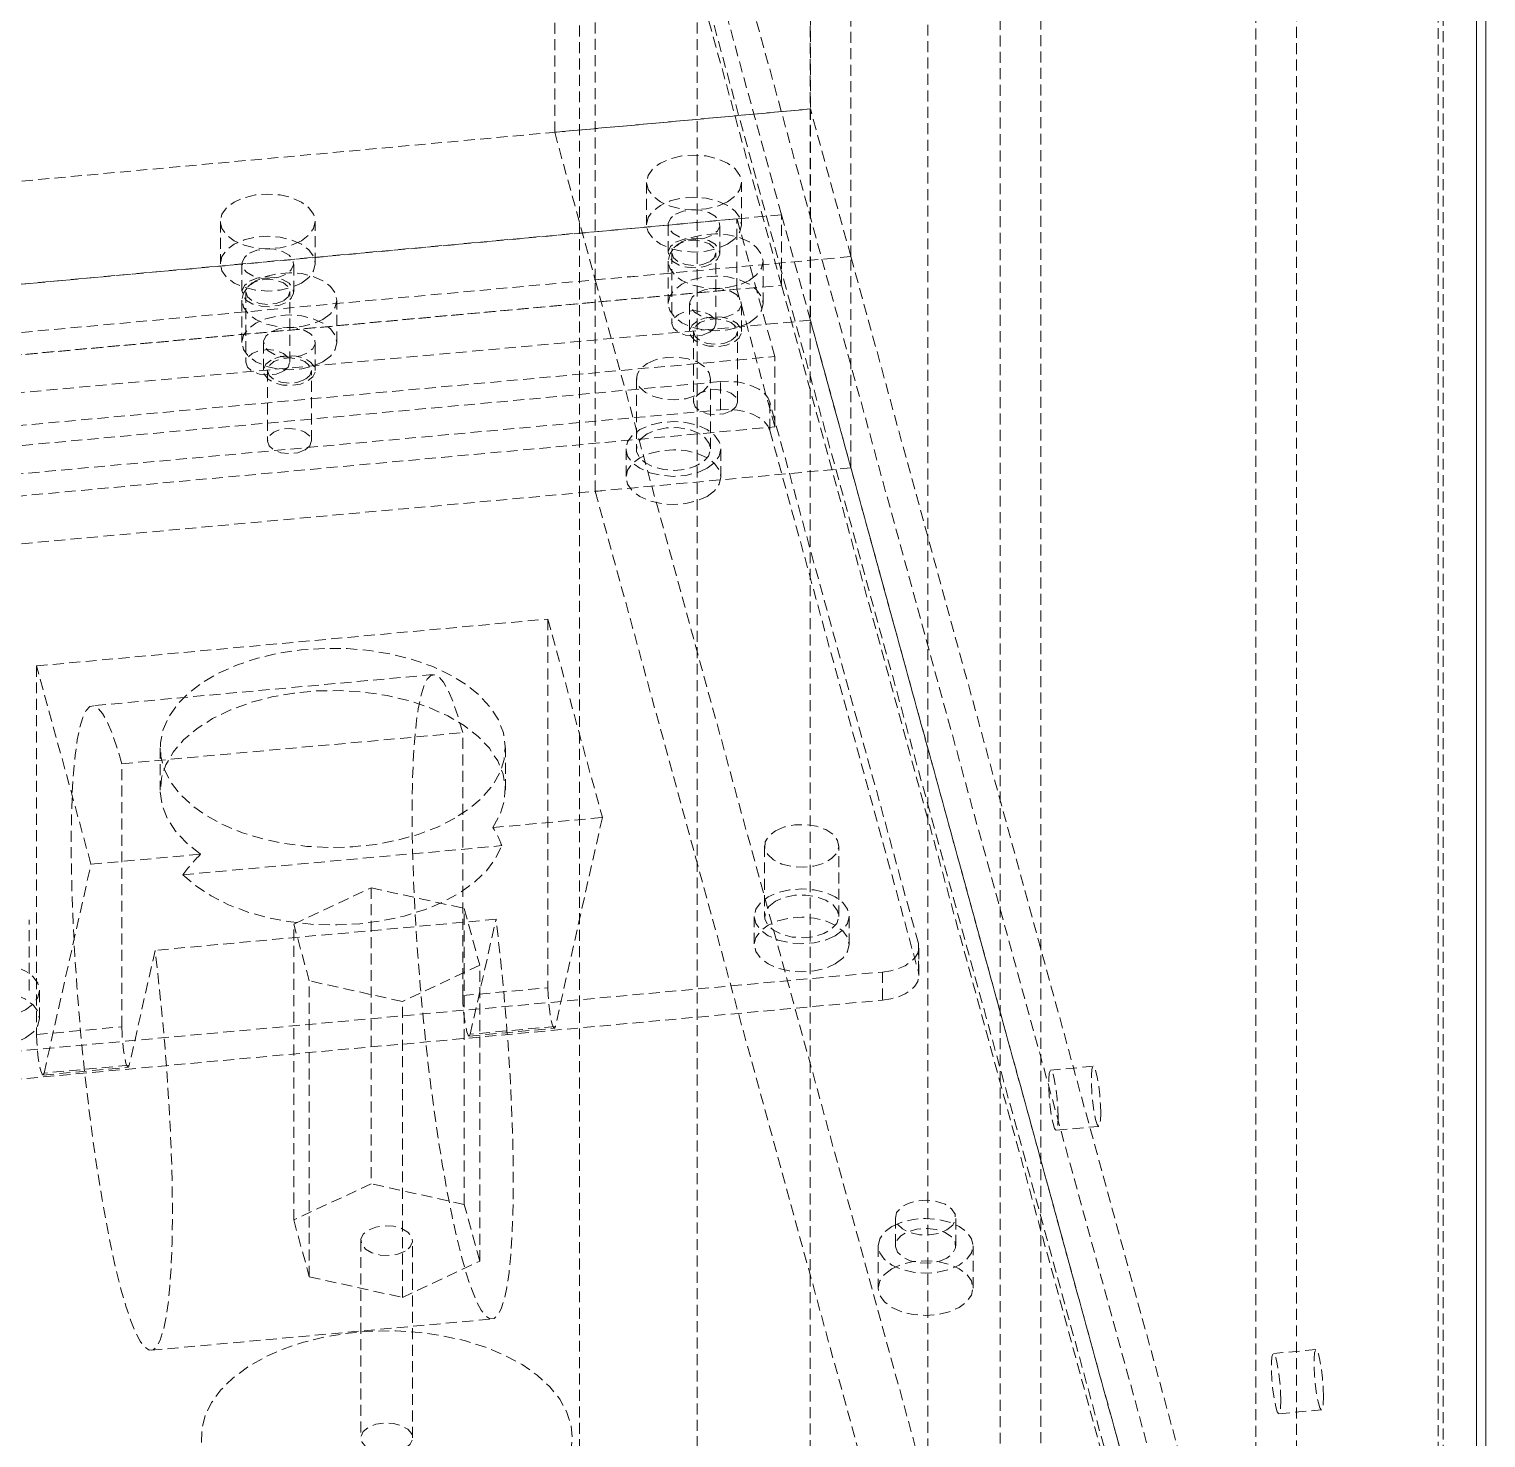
# Model space of a CAD drawing. Header units: millimetres. Extents: x 1529 to 6255, y 1713 to 5797.
# Drawn here: x 5878.8 to 6047.6, y 4221.7 to 4384.9 of the extents above; entities that cross this region are included whole.
import ezdxf

# ---------------------------------------------------------------- set-up
doc = ezdxf.new("R2010")
doc.units = ezdxf.units.MM
doc.linetypes.add('HIDDEN', pattern=[1.905, 1.27, -0.635])

msp = doc.modelspace()

# ---------------------------------------------------------------- linework, layer by layer
at = {"color": 7, "linetype": 'HIDDEN', "lineweight": 0}
for p, q in [((5969.305, 4881.946), (5969.305, 4375.691)), ((5939.674, 4372.982), (5939.674, 4879.237)), ((5973.998, 4358.586), (5973.998, 4864.841)), ((5944.367, 4355.877), (5944.367, 4862.132)), ((6020.928, 4187.532), (6020.928, 4693.787)), ((5991.297, 4184.822), (5991.297, 4691.078)), ((6025.621, 4676.682), (6025.621, 4170.426)), ((5995.99, 4167.717), (5995.99, 4673.972)), ((6042.642, 4645.673), (6042.642, 4077.36)), ((6042.047, 4075.191), (6042.047, 4643.504)), ((5956.183, 4553.34), (5956.183, 4047.084)), ((5982.913, 4545.477), (5982.913, 4039.222)), ((5942.563, 4031.653), (5942.563, 4537.909)), ((5969.293, 4530.046), (5969.293, 4023.791)), ((5965.949, 4363.425), (5951.971, 4414.373)), ((5965.949, 4355.26), (5951.971, 4406.207)), ((6042.642, 4077.36), (5952.284, 4406.7)), ((6047.58, 4077.812), (5957.223, 4407.152)), ((5697.69, 4350.857), (5969.305, 4375.691)), ((5969.305, 4375.691), (5939.674, 4372.982)), ((5973.998, 4358.586), (5969.305, 4375.691)), ((5969.305, 4375.691), (5969.305, 4351.195)), ((5939.674, 4372.982), (5944.367, 4355.877)), ((5950.308, 4367.174), (5950.308, 4362.275)), ((5961.308, 4362.275), (5961.308, 4367.174)), ((5965.949, 4363.425), (5694.335, 4338.591)), ((5960.796, 4362.972), (5751.406, 4343.826)), ((5900.924, 4362.659), (5900.924, 4357.759)), ((5911.924, 4357.759), (5911.924, 4362.659)), ((5952.808, 4362.275), (5952.808, 4359.009)), ((5958.808, 4359.009), (5958.808, 4362.275)), ((5965.176, 4347.007), (5960.796, 4362.972)), ((5960.796, 4354.806), (5960.796, 4362.972)), ((5965.949, 4355.26), (5965.949, 4363.425)), ((5965.949, 4363.425), (6028.977, 4133.7)), ((5953.258, 4359.009), (5953.258, 4350.843)), ((5958.358, 4350.843), (5958.358, 4359.009)), ((5973.998, 4358.586), (5702.383, 4333.751)), ((5903.424, 4357.759), (5903.424, 4354.493)), ((5909.424, 4354.493), (5909.424, 4357.759)), ((5973.998, 4358.586), (5944.367, 4355.877)), ((5952.811, 4358.051), (5952.811, 4353.152)), ((5963.811, 4353.152), (5963.811, 4358.051)), ((5973.998, 4358.586), (6020.928, 4187.532)), ((5973.998, 4334.09), (5973.998, 4358.586)), ((5944.367, 4355.877), (5991.297, 4184.822)), ((5944.367, 4331.38), (5944.367, 4355.877)), ((5694.335, 4330.425), (5965.949, 4355.26)), ((5751.406, 4335.661), (5960.796, 4354.806)), ((5903.874, 4354.493), (5903.874, 4346.328)), ((5908.974, 4346.328), (5908.974, 4354.493)), ((5960.796, 4354.806), (5965.176, 4338.841)), ((5965.949, 4355.26), (6028.977, 4125.534)), ((5903.427, 4353.536), (5903.427, 4348.637)), ((5914.427, 4348.637), (5914.427, 4353.536)), ((5955.311, 4353.152), (5955.311, 4349.886)), ((5961.311, 4349.886), (5961.311, 4353.152)), ((5969.305, 4351.195), (5697.69, 4326.36)), ((5969.305, 4351.195), (5973.998, 4334.09)), ((5955.761, 4349.886), (5955.761, 4341.72)), ((5960.861, 4341.72), (5960.861, 4349.886)), ((5755.786, 4327.861), (5965.176, 4347.007)), ((5905.927, 4348.637), (5905.927, 4345.37)), ((5911.927, 4345.37), (5911.927, 4348.637)), ((5965.176, 4338.841), (5965.176, 4347.007)), ((5906.377, 4345.37), (5906.377, 4337.205)), ((5911.477, 4337.205), (5911.477, 4345.37)), ((5958.888, 4344.094), (5850.242, 4334.16)), ((5949.136, 4344.455), (5949.136, 4336.289)), ((5957.736, 4336.289), (5957.736, 4344.455)), ((5958.888, 4340.828), (5958.888, 4344.094)), ((5850.242, 4330.894), (5958.888, 4340.828)), ((5981.816, 4278.974), (5964.609, 4341.694)), ((5964.609, 4341.694), (5964.609, 4338.428)), ((5755.786, 4319.696), (5965.176, 4338.841)), ((5964.609, 4338.428), (5981.816, 4275.708)), ((5947.936, 4336.289), (5947.936, 4333.023)), ((5958.936, 4333.023), (5958.936, 4336.289)), ((5973.998, 4334.09), (5702.383, 4309.255)), ((5973.998, 4334.09), (5944.367, 4331.38)), ((6020.928, 4163.035), (5973.998, 4334.09)), ((5944.367, 4331.38), (5991.297, 4160.326)), ((5879.628, 4311.147), (5938.889, 4316.565)), ((5938.889, 4316.565), (5945.195, 4293.581)), ((5938.889, 4316.565), (5938.889, 4273.849)), ((5885.934, 4288.162), (5879.628, 4311.147)), ((5879.628, 4311.147), (5879.628, 4268.43)), ((5925.598, 4310.138), (5886.09, 4306.526)), ((5889.504, 4299.802), (5929.012, 4303.414)), ((5929.012, 4272.946), (5929.012, 4303.414)), ((5893.951, 4301.65), (5893.951, 4296.751)), ((5933.951, 4296.751), (5933.951, 4301.65)), ((5889.504, 4269.333), (5889.504, 4299.802)), ((5932.491, 4292.419), (5945.195, 4293.581)), ((5945.195, 4293.581), (5939.753, 4269.373)), ((5896.587, 4286.939), (5933.532, 4290.317)), ((5963.997, 4290.287), (5963.997, 4282.122)), ((5972.597, 4282.122), (5972.597, 4290.287)), ((5880.491, 4263.955), (5885.934, 4288.162)), ((5885.934, 4288.162), (5898.638, 4289.324)), ((5909.429, 4281.231), (5918.402, 4285.426)), ((5918.402, 4285.426), (5918.402, 4251.132)), ((5918.402, 4285.426), (5929.182, 4283.038)), ((5929.182, 4283.038), (5930.989, 4276.454)), ((5929.182, 4248.743), (5929.182, 4283.038)), ((5878.767, 4273.543), (5878.767, 4281.708)), ((5932.871, 4281.792), (5893.363, 4278.18)), ((5909.429, 4246.937), (5909.429, 4281.231)), ((5911.235, 4274.648), (5909.429, 4281.231)), ((5929.876, 4268.47), (5932.871, 4281.792)), ((5962.797, 4282.122), (5962.797, 4278.856)), ((5973.797, 4278.856), (5973.797, 4282.122)), ((5893.363, 4278.18), (5890.368, 4264.858)), ((5981.816, 4275.708), (5981.816, 4278.974)), ((5981.878, 4275.257), (5981.878, 4278.523)), ((5930.989, 4276.454), (5922.015, 4272.259)), ((5930.989, 4242.159), (5930.989, 4276.454)), ((5869.014, 4265.738), (5977.66, 4275.672)), ((5911.235, 4240.353), (5911.235, 4274.648)), ((5922.015, 4272.259), (5911.235, 4274.648)), ((5977.66, 4275.672), (5977.66, 4272.406)), ((5879.967, 4270.277), (5879.967, 4273.543)), ((5929.012, 4272.946), (5938.889, 4273.849)), ((5869.014, 4262.472), (5977.66, 4272.406)), ((5922.015, 4237.964), (5922.015, 4272.259)), ((5879.628, 4268.43), (5889.504, 4269.333)), ((5939.753, 4269.373), (5929.876, 4268.47)), ((5929.754, 4268.248), (5939.631, 4269.151)), ((5880.37, 4263.732), (5890.247, 4264.635)), ((5890.368, 4264.858), (5880.491, 4263.955)), ((6002.083, 4264.748), (5997.144, 4264.296)), ((5997.782, 4257.325), (6002.72, 4257.777)), ((5918.402, 4251.132), (5909.429, 4246.937)), ((5929.182, 4248.743), (5918.402, 4251.132)), ((5930.989, 4242.159), (5929.182, 4248.743)), ((5909.429, 4246.937), (5911.235, 4240.353)), ((5979.148, 4247.208), (5979.148, 4243.942)), ((5986.148, 4243.942), (5986.148, 4247.208)), ((5917.209, 4244.548), (5917.209, 4221.685)), ((5923.209, 4221.685), (5923.209, 4244.548)), ((5977.148, 4243.942), (5977.148, 4239.042)), ((5988.148, 4239.042), (5988.148, 4243.942)), ((5922.015, 4237.964), (5930.989, 4242.159)), ((5911.235, 4240.353), (5922.015, 4237.964)), ((5892.919, 4231.837), (5932.426, 4235.449)), ((6027.894, 4231.908), (6022.956, 4231.457)), ((6023.593, 4224.486), (6028.532, 4224.937))]:
    msp.add_line(p, q, dxfattribs=at)
at = {"color": 7, "linetype": 'Continuous', "lineweight": 15}
for p, q in [((6047.58, 4646.124), (6047.58, 4077.812)), ((6046.502, 4642.193), (6046.502, 4073.881))]:
    msp.add_line(p, q, dxfattribs=at)
at = {"color": 7, "linetype": 'HIDDEN', "lineweight": 0, "flags": 128}
for points in [[(5959.698, 4364.929), (5958.558, 4364.424), (5957.232, 4364.107), (5955.808, 4363.999), (5954.385, 4364.107), (5953.058, 4364.424), (5951.919, 4364.929), (5951.045, 4365.587), (5950.496, 4366.352), (5950.308, 4367.174), (5950.496, 4367.996), (5951.045, 4368.762), (5951.919, 4369.419), (5953.058, 4369.924), (5954.385, 4370.241), (5955.808, 4370.349), (5957.232, 4370.241), (5958.558, 4369.924), (5959.698, 4369.419), (5960.572, 4368.762), (5961.121, 4367.996), (5961.308, 4367.174), (5961.121, 4366.352), (5960.572, 4365.587), (5959.698, 4364.929)], [(5910.313, 4360.414), (5909.174, 4359.909), (5907.848, 4359.592), (5906.424, 4359.484), (5905.001, 4359.592), (5903.674, 4359.909), (5902.535, 4360.414), (5901.661, 4361.071), (5901.111, 4361.837), (5900.924, 4362.659), (5901.111, 4363.48), (5901.661, 4364.246), (5902.535, 4364.904), (5903.674, 4365.408), (5905.001, 4365.726), (5906.424, 4365.834), (5907.848, 4365.726), (5909.174, 4365.408), (5910.313, 4364.904), (5911.187, 4364.246), (5911.737, 4363.48), (5911.924, 4362.659), (5911.737, 4361.837), (5911.187, 4361.071), (5910.313, 4360.414)], [(5959.698, 4360.03), (5960.572, 4360.687), (5961.121, 4361.453), (5961.308, 4362.275), (5961.121, 4363.097), (5960.572, 4363.862), (5959.698, 4364.52), (5958.558, 4365.025), (5957.232, 4365.342), (5955.808, 4365.45), (5954.385, 4365.342), (5953.058, 4365.025), (5951.919, 4364.52), (5951.045, 4363.862), (5950.496, 4363.097), (5950.308, 4362.275), (5950.496, 4361.453), (5951.045, 4360.687), (5951.919, 4360.03), (5953.058, 4359.525), (5954.385, 4359.208), (5955.808, 4359.1), (5957.232, 4359.208), (5958.558, 4359.525), (5959.698, 4360.03)], [(5953.687, 4363.499), (5954.541, 4363.844), (5955.547, 4364), (5956.585, 4363.948), (5957.529, 4363.694), (5958.266, 4363.268), (5958.706, 4362.723), (5958.797, 4362.124), (5958.527, 4361.543), (5957.93, 4361.05), (5957.076, 4360.705), (5956.07, 4360.55), (5955.032, 4360.602), (5954.088, 4360.856), (5953.351, 4361.282), (5952.911, 4361.827), (5952.82, 4362.426), (5953.09, 4363.007), (5953.687, 4363.499)], [(5910.313, 4355.514), (5911.187, 4356.172), (5911.737, 4356.938), (5911.924, 4357.759), (5911.737, 4358.581), (5911.187, 4359.347), (5910.313, 4360.005), (5909.174, 4360.509), (5907.848, 4360.826), (5906.424, 4360.935), (5905.001, 4360.826), (5903.674, 4360.509), (5902.535, 4360.005), (5901.661, 4359.347), (5901.111, 4358.581), (5900.924, 4357.759), (5901.111, 4356.938), (5901.661, 4356.172), (5902.535, 4355.514), (5903.674, 4355.01), (5905.001, 4354.693), (5906.424, 4354.584), (5907.848, 4354.693), (5909.174, 4355.01), (5910.313, 4355.514)], [(5962.2, 4355.806), (5963.075, 4356.464), (5963.624, 4357.229), (5963.811, 4358.051), (5963.624, 4358.873), (5963.075, 4359.639), (5962.2, 4360.296), (5961.061, 4360.801), (5959.735, 4361.118), (5958.311, 4361.226), (5956.888, 4361.118), (5955.561, 4360.801), (5954.422, 4360.296), (5953.548, 4359.639), (5952.999, 4358.873), (5952.811, 4358.051), (5952.999, 4357.229), (5953.548, 4356.464), (5954.422, 4355.806), (5955.561, 4355.302), (5956.888, 4354.984), (5958.311, 4354.876), (5959.735, 4354.984), (5961.061, 4355.302), (5962.2, 4355.806)], [(5953.687, 4360.233), (5954.541, 4360.578), (5955.547, 4360.734), (5956.585, 4360.682), (5957.529, 4360.427), (5958.266, 4360.002), (5958.706, 4359.457), (5958.797, 4358.858), (5958.527, 4358.277), (5957.93, 4357.784), (5957.076, 4357.439), (5956.07, 4357.283), (5955.032, 4357.336), (5954.088, 4357.59), (5953.351, 4358.015), (5952.911, 4358.56), (5952.82, 4359.16), (5953.09, 4359.741), (5953.687, 4360.233)], [(5904.303, 4358.984), (5905.156, 4359.329), (5906.163, 4359.485), (5907.2, 4359.432), (5908.145, 4359.178), (5908.881, 4358.753), (5909.322, 4358.208), (5909.413, 4357.609), (5909.143, 4357.028), (5908.545, 4356.535), (5907.692, 4356.19), (5906.686, 4356.034), (5905.648, 4356.087), (5904.703, 4356.341), (5903.967, 4356.766), (5903.526, 4357.311), (5903.435, 4357.91), (5903.705, 4358.491), (5904.303, 4358.984)], [(5957.612, 4357.968), (5956.784, 4357.649), (5955.808, 4357.537), (5954.833, 4357.649), (5954.005, 4357.968), (5953.453, 4358.445), (5953.258, 4359.009), (5953.453, 4359.572), (5954.005, 4360.05), (5954.833, 4360.369), (5955.808, 4360.481), (5956.784, 4360.369), (5957.612, 4360.05), (5958.164, 4359.572), (5958.358, 4359.009), (5958.164, 4358.445), (5957.612, 4357.968)], [(5912.816, 4351.291), (5913.69, 4351.948), (5914.24, 4352.714), (5914.427, 4353.536), (5914.24, 4354.358), (5913.69, 4355.123), (5912.816, 4355.781), (5911.677, 4356.286), (5910.35, 4356.603), (5908.927, 4356.711), (5907.503, 4356.603), (5906.177, 4356.286), (5905.038, 4355.781), (5904.164, 4355.123), (5903.614, 4354.358), (5903.427, 4353.536), (5903.614, 4352.714), (5904.164, 4351.948), (5905.038, 4351.291), (5906.177, 4350.786), (5907.503, 4350.469), (5908.927, 4350.361), (5910.35, 4350.469), (5911.677, 4350.786), (5912.816, 4351.291)], [(5904.303, 4355.718), (5905.156, 4356.063), (5906.163, 4356.219), (5907.2, 4356.166), (5908.145, 4355.912), (5908.881, 4355.487), (5909.322, 4354.942), (5909.413, 4354.342), (5909.143, 4353.761), (5908.545, 4353.269), (5907.692, 4352.924), (5906.686, 4352.768), (5905.648, 4352.82), (5904.703, 4353.075), (5903.967, 4353.5), (5903.526, 4354.045), (5903.435, 4354.644), (5903.705, 4355.225), (5904.303, 4355.718)], [(5908.227, 4353.452), (5907.4, 4353.133), (5906.424, 4353.021), (5905.448, 4353.133), (5904.621, 4353.452), (5904.068, 4353.93), (5903.874, 4354.493), (5904.068, 4355.057), (5904.621, 4355.534), (5905.448, 4355.853), (5906.424, 4355.965), (5907.4, 4355.853), (5908.227, 4355.534), (5908.78, 4355.057), (5908.974, 4354.493), (5908.78, 4353.93), (5908.227, 4353.452)], [(5962.2, 4350.907), (5963.075, 4351.564), (5963.624, 4352.33), (5963.811, 4353.152), (5963.624, 4353.974), (5963.075, 4354.74), (5962.2, 4355.397), (5961.061, 4355.902), (5959.735, 4356.219), (5958.311, 4356.327), (5956.888, 4356.219), (5955.561, 4355.902), (5954.422, 4355.397), (5953.548, 4354.74), (5952.999, 4353.974), (5952.811, 4353.152), (5952.999, 4352.33), (5953.548, 4351.564), (5954.422, 4350.907), (5955.561, 4350.402), (5956.888, 4350.085), (5958.311, 4349.977), (5959.735, 4350.085), (5961.061, 4350.402), (5962.2, 4350.907)], [(5956.19, 4354.377), (5957.044, 4354.722), (5958.05, 4354.877), (5959.088, 4354.825), (5960.032, 4354.571), (5960.769, 4354.145), (5961.209, 4353.6), (5961.3, 4353.001), (5961.03, 4352.42), (5960.433, 4351.927), (5959.579, 4351.582), (5958.573, 4351.427), (5957.535, 4351.479), (5956.591, 4351.733), (5955.854, 4352.159), (5955.414, 4352.704), (5955.323, 4353.303), (5955.592, 4353.884), (5956.19, 4354.377)], [(5957.612, 4349.802), (5958.164, 4350.28), (5958.358, 4350.843), (5958.164, 4351.407), (5957.612, 4351.884), (5956.784, 4352.203), (5955.808, 4352.315), (5954.833, 4352.203), (5954.005, 4351.884), (5953.453, 4351.407), (5953.258, 4350.843), (5953.453, 4350.28), (5954.005, 4349.802), (5954.833, 4349.483), (5955.808, 4349.371), (5956.784, 4349.483), (5957.612, 4349.802)], [(5912.816, 4346.391), (5913.69, 4347.049), (5914.24, 4347.815), (5914.427, 4348.637), (5914.24, 4349.458), (5913.69, 4350.224), (5912.816, 4350.882), (5911.677, 4351.386), (5910.35, 4351.703), (5908.927, 4351.812), (5907.503, 4351.703), (5906.177, 4351.386), (5905.038, 4350.882), (5904.164, 4350.224), (5903.614, 4349.458), (5903.427, 4348.637), (5903.614, 4347.815), (5904.164, 4347.049), (5905.038, 4346.391), (5906.177, 4345.887), (5907.503, 4345.57), (5908.927, 4345.462), (5910.35, 4345.57), (5911.677, 4345.887), (5912.816, 4346.391)], [(5906.806, 4349.861), (5907.659, 4350.206), (5908.666, 4350.362), (5909.703, 4350.309), (5910.648, 4350.055), (5911.384, 4349.63), (5911.825, 4349.085), (5911.916, 4348.486), (5911.646, 4347.905), (5911.048, 4347.412), (5910.195, 4347.067), (5909.188, 4346.911), (5908.151, 4346.964), (5907.206, 4347.218), (5906.47, 4347.643), (5906.029, 4348.188), (5905.938, 4348.788), (5906.208, 4349.369), (5906.806, 4349.861)], [(5956.19, 4351.11), (5955.592, 4350.618), (5955.323, 4350.037), (5955.414, 4349.438), (5955.854, 4348.892), (5956.591, 4348.467), (5957.535, 4348.213), (5958.573, 4348.161), (5959.579, 4348.316), (5960.433, 4348.661), (5961.03, 4349.154), (5961.3, 4349.735), (5961.209, 4350.334), (5960.769, 4350.879), (5960.032, 4351.304), (5959.088, 4351.559), (5958.05, 4351.611), (5957.044, 4351.455), (5956.19, 4351.11)], [(5960.115, 4348.845), (5959.287, 4348.526), (5958.311, 4348.414), (5957.336, 4348.526), (5956.508, 4348.845), (5955.955, 4349.322), (5955.761, 4349.886), (5955.956, 4350.449), (5956.508, 4350.927), (5957.336, 4351.246), (5958.311, 4351.358), (5959.287, 4351.246), (5960.115, 4350.927), (5960.667, 4350.449), (5960.861, 4349.886), (5960.667, 4349.322), (5960.115, 4348.845)], [(5908.227, 4345.287), (5908.78, 4345.765), (5908.974, 4346.328), (5908.78, 4346.891), (5908.227, 4347.369), (5907.4, 4347.688), (5906.424, 4347.8), (5905.448, 4347.688), (5904.621, 4347.369), (5904.068, 4346.891), (5903.874, 4346.328), (5904.068, 4345.765), (5904.621, 4345.287), (5905.448, 4344.968), (5906.424, 4344.856), (5907.4, 4344.968), (5908.227, 4345.287)], [(5906.806, 4346.595), (5906.208, 4346.102), (5905.938, 4345.521), (5906.029, 4344.922), (5906.47, 4344.377), (5907.206, 4343.952), (5908.151, 4343.698), (5909.188, 4343.645), (5910.195, 4343.801), (5911.048, 4344.146), (5911.646, 4344.638), (5911.916, 4345.219), (5911.825, 4345.819), (5911.384, 4346.364), (5910.648, 4346.789), (5909.703, 4347.043), (5908.666, 4347.096), (5907.659, 4346.94), (5906.806, 4346.595)], [(5910.73, 4344.329), (5909.903, 4344.01), (5908.927, 4343.898), (5907.951, 4344.01), (5907.124, 4344.329), (5906.571, 4344.807), (5906.377, 4345.37), (5906.571, 4345.934), (5907.124, 4346.411), (5907.951, 4346.73), (5908.927, 4346.842), (5909.903, 4346.73), (5910.73, 4346.411), (5911.283, 4345.934), (5911.477, 4345.37), (5911.283, 4344.807), (5910.73, 4344.329)], [(5950.395, 4346.21), (5951.427, 4346.649), (5952.636, 4346.894), (5953.917, 4346.921), (5955.155, 4346.73), (5956.241, 4346.336), (5957.077, 4345.775), (5957.589, 4345.097), (5957.733, 4344.362), (5957.495, 4343.635), (5956.896, 4342.98), (5955.989, 4342.457), (5954.856, 4342.112), (5953.597, 4341.974), (5952.323, 4342.057), (5951.148, 4342.353), (5950.177, 4342.835), (5949.495, 4343.462), (5949.163, 4344.177), (5949.211, 4344.916), (5949.634, 4345.614), (5950.395, 4346.21)], [(5964.609, 4341.694), (5964.361, 4342.242), (5963.933, 4342.751), (5963.342, 4343.202), (5962.609, 4343.578), (5961.764, 4343.864), (5960.837, 4344.049), (5959.867, 4344.127), (5958.888, 4344.094)], [(5960.115, 4340.679), (5960.667, 4341.157), (5960.861, 4341.72), (5960.667, 4342.284), (5960.115, 4342.761), (5959.287, 4343.08), (5958.311, 4343.192), (5957.336, 4343.08), (5956.508, 4342.761), (5955.956, 4342.284), (5955.761, 4341.72), (5955.955, 4341.157), (5956.508, 4340.679), (5957.336, 4340.36), (5958.311, 4340.248), (5959.287, 4340.36), (5960.115, 4340.679)], [(5964.609, 4338.428), (5964.361, 4338.976), (5963.933, 4339.485), (5963.342, 4339.936), (5962.609, 4340.312), (5961.764, 4340.598), (5960.837, 4340.783), (5959.867, 4340.861), (5958.888, 4340.828)], [(5910.73, 4336.164), (5911.283, 4336.642), (5911.477, 4337.205), (5911.283, 4337.768), (5910.73, 4338.246), (5909.903, 4338.565), (5908.927, 4338.677), (5907.951, 4338.565), (5907.124, 4338.246), (5906.571, 4337.768), (5906.377, 4337.205), (5906.571, 4336.642), (5907.124, 4336.164), (5907.951, 4335.845), (5908.927, 4335.733), (5909.903, 4335.845), (5910.73, 4336.164)], [(5957.325, 4334.044), (5956.186, 4333.539), (5954.859, 4333.222), (5953.436, 4333.114), (5952.012, 4333.222), (5950.686, 4333.539), (5949.547, 4334.044), (5948.673, 4334.702), (5948.123, 4335.467), (5947.936, 4336.289), (5948.123, 4337.111), (5948.673, 4337.877), (5949.547, 4338.534), (5950.686, 4339.039), (5952.012, 4339.356), (5953.436, 4339.464), (5954.859, 4339.356), (5956.186, 4339.039), (5957.325, 4338.534), (5958.199, 4337.877), (5958.748, 4337.111), (5958.936, 4336.289), (5958.748, 4335.467), (5958.199, 4334.702), (5957.325, 4334.044)], [(5950.395, 4338.044), (5949.634, 4337.449), (5949.211, 4336.751), (5949.163, 4336.011), (5949.495, 4335.296), (5950.177, 4334.67), (5951.148, 4334.187), (5952.323, 4333.891), (5953.597, 4333.809), (5954.856, 4333.946), (5955.989, 4334.292), (5956.896, 4334.815), (5957.495, 4335.469), (5957.733, 4336.196), (5957.589, 4336.932), (5957.077, 4337.61), (5956.241, 4338.171), (5955.155, 4338.564), (5953.917, 4338.756), (5952.636, 4338.728), (5951.427, 4338.484), (5950.395, 4338.044)], [(5957.325, 4330.778), (5958.199, 4331.435), (5958.748, 4332.201), (5958.936, 4333.023), (5958.748, 4333.845), (5958.199, 4334.611), (5957.325, 4335.268), (5956.186, 4335.773), (5954.859, 4336.09), (5953.436, 4336.198), (5952.012, 4336.09), (5950.686, 4335.773), (5949.547, 4335.268), (5948.673, 4334.611), (5948.123, 4333.845), (5947.936, 4333.023), (5948.123, 4332.201), (5948.673, 4331.435), (5949.547, 4330.778), (5950.686, 4330.273), (5952.012, 4329.956), (5953.436, 4329.848), (5954.859, 4329.956), (5956.186, 4330.273), (5957.325, 4330.778)], [(5928.093, 4293.486), (5926.082, 4292.47), (5923.855, 4291.619), (5921.45, 4290.946), (5918.912, 4290.465), (5916.285, 4290.183), (5913.617, 4290.106), (5910.955, 4290.234), (5908.346, 4290.567), (5905.837, 4291.097), (5903.473, 4291.816), (5901.296, 4292.71), (5899.344, 4293.763), (5897.654, 4294.957), (5896.254, 4296.271), (5895.17, 4297.681), (5894.421, 4299.161), (5894.021, 4300.686), (5893.976, 4302.228), (5894.288, 4303.76), (5894.951, 4305.254), (5895.953, 4306.684), (5897.276, 4308.024), (5898.896, 4309.25), (5900.785, 4310.341), (5902.909, 4311.276), (5905.231, 4312.04), (5907.707, 4312.618), (5910.296, 4313.001), (5912.949, 4313.181), (5915.62, 4313.155), (5918.262, 4312.924), (5920.827, 4312.492), (5923.268, 4311.866), (5925.544, 4311.058), (5927.613, 4310.082), (5929.438, 4308.956), (5930.987, 4307.699), (5932.231, 4306.334), (5933.15, 4304.886), (5933.725, 4303.38), (5933.948, 4301.843), (5933.815, 4300.302), (5933.326, 4298.786), (5932.492, 4297.321), (5931.327, 4295.933), (5929.852, 4294.647), (5928.093, 4293.486)], [(5929.012, 4303.414), (5928.44, 4305.352), (5927.874, 4306.981), (5927.318, 4308.284), (5926.779, 4309.248), (5926.261, 4309.866), (5925.769, 4310.13), (5925.308, 4310.039), (5924.882, 4309.592), (5924.495, 4308.796), (5924.152, 4307.656), (5923.855, 4306.185), (5923.607, 4304.395), (5923.41, 4302.304), (5923.267, 4299.932), (5923.179, 4297.302), (5923.146, 4294.438), (5923.169, 4291.368), (5923.248, 4288.121), (5923.381, 4284.728), (5923.568, 4281.222), (5923.808, 4277.635), (5924.096, 4274.002), (5924.432, 4270.358), (5924.811, 4266.736), (5925.23, 4263.173), (5925.685, 4259.701), (5926.172, 4256.354), (5926.686, 4253.163), (5927.222, 4250.159), (5927.775, 4247.371), (5928.34, 4244.825), (5928.911, 4242.546), (5929.483, 4240.555), (5930.051, 4238.87), (5930.609, 4237.509), (5931.152, 4236.484), (5931.674, 4235.805), (5932.171, 4235.478), (5932.638, 4235.507), (5933.07, 4235.891), (5933.464, 4236.626), (5933.815, 4237.706), (5934.12, 4239.12), (5934.377, 4240.855), (5934.583, 4242.894), (5934.736, 4245.218), (5934.834, 4247.804), (5934.876, 4250.629), (5934.863, 4253.664), (5934.794, 4256.882), (5934.67, 4260.252), (5934.492, 4263.741), (5934.262, 4267.316), (5933.982, 4270.943), (5933.655, 4274.588), (5933.283, 4278.216), (5932.871, 4281.792)], [(5932.491, 4292.419), (5933.338, 4293.913), (5933.826, 4295.46), (5933.945, 4297.031), (5933.694, 4298.597), (5933.076, 4300.128), (5932.104, 4301.597), (5930.795, 4302.976), (5929.174, 4304.239), (5927.27, 4305.364), (5925.12, 4306.328), (5922.762, 4307.116), (5920.241, 4307.71), (5917.603, 4308.102), (5914.898, 4308.283), (5912.175, 4308.251), (5909.485, 4308.005), (5906.878, 4307.55), (5904.401, 4306.895), (5902.103, 4306.052), (5900.023, 4305.036), (5898.202, 4303.867), (5896.673, 4302.566), (5895.465, 4301.157), (5894.599, 4299.666), (5894.093, 4298.121), (5893.954, 4296.551), (5894.187, 4294.984), (5894.786, 4293.451), (5895.74, 4291.978), (5897.032, 4290.594), (5898.638, 4289.324)], [(5889.504, 4299.802), (5888.933, 4301.74), (5888.366, 4303.369), (5887.811, 4304.671), (5887.271, 4305.636), (5886.753, 4306.253), (5886.261, 4306.518), (5885.8, 4306.426), (5885.374, 4305.98), (5884.988, 4305.184), (5884.644, 4304.044), (5884.347, 4302.572), (5884.099, 4300.783), (5883.903, 4298.692), (5883.76, 4296.32), (5883.671, 4293.69), (5883.638, 4290.826), (5883.661, 4287.756), (5883.74, 4284.509), (5883.874, 4281.116), (5884.061, 4277.61), (5884.3, 4274.023), (5884.589, 4270.39), (5884.924, 4266.745), (5885.303, 4263.124), (5885.722, 4259.56), (5886.177, 4256.088), (5886.664, 4252.741), (5887.178, 4249.551), (5887.714, 4246.547), (5888.267, 4243.759), (5888.832, 4241.213), (5889.404, 4238.934), (5889.976, 4236.942), (5890.544, 4235.258), (5891.101, 4233.897), (5891.644, 4232.872), (5892.166, 4232.193), (5892.663, 4231.866), (5893.13, 4231.895), (5893.562, 4232.278), (5893.956, 4233.014), (5894.307, 4234.094), (5894.613, 4235.508), (5894.87, 4237.242), (5895.075, 4239.281), (5895.228, 4241.605), (5895.326, 4244.192), (5895.369, 4247.016), (5895.356, 4250.052), (5895.287, 4253.27), (5895.163, 4256.639), (5894.985, 4260.128), (5894.755, 4263.704), (5894.475, 4267.331), (5894.147, 4270.976), (5893.776, 4274.604), (5893.363, 4278.18)], [(5965.257, 4292.043), (5966.288, 4292.482), (5967.498, 4292.726), (5968.779, 4292.754), (5970.017, 4292.563), (5971.102, 4292.169), (5971.938, 4291.608), (5972.451, 4290.93), (5972.594, 4290.195), (5972.356, 4289.468), (5971.757, 4288.813), (5970.851, 4288.29), (5969.717, 4287.944), (5968.458, 4287.807), (5967.184, 4287.89), (5966.009, 4288.186), (5965.038, 4288.668), (5964.356, 4289.295), (5964.024, 4290.009), (5964.072, 4290.749), (5964.495, 4291.447), (5965.257, 4292.043)], [(5896.587, 4286.939), (5898.072, 4285.648), (5899.844, 4284.484), (5901.869, 4283.467), (5904.111, 4282.616), (5906.531, 4281.946), (5909.085, 4281.469), (5911.726, 4281.194), (5914.407, 4281.125), (5917.08, 4281.264), (5919.697, 4281.609), (5922.21, 4282.152), (5924.574, 4282.885), (5926.747, 4283.795), (5928.69, 4284.863), (5930.368, 4286.073), (5931.749, 4287.401), (5932.81, 4288.824), (5933.532, 4290.317)], [(5972.186, 4279.877), (5971.047, 4279.372), (5969.721, 4279.055), (5968.297, 4278.947), (5966.874, 4279.055), (5965.547, 4279.372), (5964.408, 4279.877), (5963.534, 4280.534), (5962.985, 4281.3), (5962.797, 4282.122), (5962.985, 4282.944), (5963.534, 4283.71), (5964.408, 4284.367), (5965.547, 4284.872), (5966.874, 4285.189), (5968.297, 4285.297), (5969.721, 4285.189), (5971.047, 4284.872), (5972.186, 4284.367), (5973.06, 4283.71), (5973.61, 4282.944), (5973.797, 4282.122), (5973.61, 4281.3), (5973.06, 4280.534), (5972.186, 4279.877)], [(5965.257, 4283.877), (5964.495, 4283.282), (5964.072, 4282.583), (5964.024, 4281.844), (5964.356, 4281.129), (5965.038, 4280.503), (5966.009, 4280.02), (5967.184, 4279.724), (5968.458, 4279.641), (5969.717, 4279.779), (5970.851, 4280.125), (5971.757, 4280.648), (5972.356, 4281.302), (5972.594, 4282.029), (5972.451, 4282.764), (5971.938, 4283.443), (5971.102, 4284.004), (5970.017, 4284.397), (5968.779, 4284.589), (5967.498, 4284.561), (5966.288, 4284.317), (5965.257, 4283.877)], [(5972.186, 4276.611), (5973.06, 4277.268), (5973.61, 4278.034), (5973.797, 4278.856), (5973.61, 4279.678), (5973.06, 4280.443), (5972.186, 4281.101), (5971.047, 4281.606), (5969.721, 4281.923), (5968.297, 4282.031), (5966.874, 4281.923), (5965.547, 4281.606), (5964.408, 4281.101), (5963.534, 4280.443), (5962.985, 4279.678), (5962.797, 4278.856), (5962.985, 4278.034), (5963.534, 4277.268), (5964.408, 4276.611), (5965.547, 4276.106), (5966.874, 4275.789), (5968.297, 4275.681), (5969.721, 4275.789), (5971.047, 4276.106), (5972.186, 4276.611)], [(5977.66, 4275.672), (5978.609, 4275.815), (5979.491, 4276.062), (5980.272, 4276.403), (5980.923, 4276.826), (5981.419, 4277.315), (5981.74, 4277.849), (5981.874, 4278.41), (5981.816, 4278.974)], [(5878.356, 4271.298), (5877.217, 4270.793), (5875.89, 4270.476), (5874.467, 4270.368), (5873.043, 4270.476), (5871.717, 4270.793), (5870.578, 4271.298), (5869.704, 4271.955), (5869.154, 4272.721), (5868.967, 4273.543), (5869.154, 4274.365), (5869.704, 4275.13), (5870.578, 4275.788), (5871.717, 4276.292), (5873.043, 4276.61), (5874.467, 4276.718), (5875.89, 4276.61), (5877.217, 4276.292), (5878.356, 4275.788), (5879.23, 4275.13), (5879.779, 4274.365), (5879.967, 4273.543), (5879.779, 4272.721), (5879.23, 4271.955), (5878.356, 4271.298)], [(5977.66, 4272.406), (5978.609, 4272.549), (5979.491, 4272.796), (5980.272, 4273.137), (5980.923, 4273.56), (5981.419, 4274.048), (5981.74, 4274.583), (5981.874, 4275.143), (5981.816, 4275.708)], [(5878.356, 4268.031), (5879.23, 4268.689), (5879.779, 4269.455), (5879.967, 4270.277), (5879.779, 4271.098), (5879.23, 4271.864), (5878.356, 4272.522), (5877.217, 4273.026), (5875.89, 4273.344), (5874.467, 4273.452), (5873.043, 4273.344), (5871.717, 4273.026), (5870.578, 4272.522), (5869.704, 4271.864), (5869.154, 4271.098), (5868.967, 4270.277), (5869.154, 4269.455), (5869.704, 4268.689), (5870.578, 4268.031), (5871.717, 4267.527), (5873.043, 4267.21), (5874.467, 4267.102), (5875.89, 4267.21), (5877.217, 4267.527), (5878.356, 4268.031)], [(5929.876, 4268.47), (5929.775, 4268.254), (5929.645, 4268.343), (5929.498, 4268.728), (5929.349, 4269.369), (5929.213, 4270.2), (5929.105, 4271.138), (5929.036, 4272.085), (5929.012, 4272.946)], [(5938.889, 4273.849), (5938.913, 4272.988), (5938.982, 4272.041), (5939.09, 4271.103), (5939.226, 4270.272), (5939.374, 4269.631), (5939.522, 4269.246), (5939.652, 4269.157), (5939.753, 4269.373)], [(5889.504, 4269.333), (5889.528, 4268.473), (5889.598, 4267.526), (5889.706, 4266.588), (5889.841, 4265.756), (5889.99, 4265.115), (5890.137, 4264.731), (5890.268, 4264.642), (5890.368, 4264.858)], [(5879.628, 4268.43), (5879.652, 4267.57), (5879.721, 4266.622), (5879.829, 4265.685), (5879.964, 4264.853), (5880.113, 4264.212), (5880.26, 4263.828), (5880.391, 4263.739), (5880.491, 4263.955)], [(5998.01, 4258.815), (5997.981, 4259.851), (5997.895, 4260.991), (5997.762, 4262.112), (5997.597, 4263.091), (5997.418, 4263.824), (5997.243, 4264.229), (5997.092, 4264.265), (5996.981, 4263.926), (5996.923, 4263.249), (5996.923, 4262.309), (5996.981, 4261.205), (5997.092, 4260.06), (5997.243, 4258.995), (5997.418, 4258.127), (5997.597, 4257.55), (5997.762, 4257.327), (5997.895, 4257.48), (5997.981, 4257.995), (5998.01, 4258.815)], [(6002.949, 4259.266), (6002.919, 4260.303), (6002.833, 4261.443), (6002.701, 4262.563), (6002.536, 4263.543), (6002.356, 4264.275), (6002.181, 4264.681), (6002.03, 4264.716), (6001.92, 4264.377), (6001.861, 4263.701), (6001.861, 4262.76), (6001.92, 4261.657), (6002.03, 4260.511), (6002.181, 4259.447), (6002.356, 4258.579), (6002.536, 4258.002), (6002.701, 4257.778), (6002.833, 4257.932), (6002.919, 4258.447), (6002.949, 4259.266)], [(5985.122, 4245.779), (5985.792, 4246.32), (5986.121, 4246.958), (5986.073, 4247.622), (5985.654, 4248.242), (5984.91, 4248.75), (5983.92, 4249.09), (5982.792, 4249.227), (5981.649, 4249.144), (5980.614, 4248.852), (5979.799, 4248.382), (5979.293, 4247.784), (5979.151, 4247.124), (5979.387, 4246.473), (5979.977, 4245.902), (5980.856, 4245.472), (5981.929, 4245.23), (5983.08, 4245.203), (5984.185, 4245.393), (5985.122, 4245.779)], [(5922.33, 4243.323), (5921.476, 4242.978), (5920.47, 4242.823), (5919.432, 4242.875), (5918.488, 4243.129), (5917.751, 4243.555), (5917.311, 4244.1), (5917.22, 4244.699), (5917.49, 4245.28), (5918.087, 4245.772), (5918.941, 4246.117), (5919.947, 4246.273), (5920.985, 4246.221), (5921.929, 4245.967), (5922.666, 4245.541), (5923.106, 4244.996), (5923.197, 4244.397), (5922.928, 4243.816), (5922.33, 4243.323)], [(5978.758, 4246.187), (5979.898, 4246.691), (5981.224, 4247.009), (5982.648, 4247.117), (5984.071, 4247.009), (5985.398, 4246.691), (5986.537, 4246.187), (5987.411, 4245.529), (5987.96, 4244.763), (5988.148, 4243.942), (5987.96, 4243.12), (5987.411, 4242.354), (5986.537, 4241.697), (5985.398, 4241.192), (5984.071, 4240.875), (5982.648, 4240.767), (5981.224, 4240.875), (5979.898, 4241.192), (5978.758, 4241.697), (5977.884, 4242.354), (5977.335, 4243.12), (5977.148, 4243.942), (5977.335, 4244.763), (5977.884, 4245.529), (5978.758, 4246.187)], [(5985.122, 4242.513), (5984.185, 4242.126), (5983.08, 4241.937), (5981.929, 4241.964), (5980.856, 4242.206), (5979.977, 4242.636), (5979.387, 4243.207), (5979.151, 4243.858), (5979.293, 4244.518), (5979.799, 4245.116), (5980.614, 4245.586), (5981.649, 4245.878), (5982.792, 4245.96), (5983.92, 4245.824), (5984.91, 4245.484), (5985.654, 4244.976), (5986.073, 4244.356), (5986.121, 4243.692), (5985.792, 4243.054), (5985.122, 4242.513)], [(5978.758, 4241.288), (5977.884, 4240.63), (5977.335, 4239.864), (5977.148, 4239.042), (5977.335, 4238.221), (5977.884, 4237.455), (5978.758, 4236.797), (5979.898, 4236.293), (5981.224, 4235.976), (5982.648, 4235.867), (5984.071, 4235.976), (5985.398, 4236.293), (5986.537, 4236.797), (5987.411, 4237.455), (5987.96, 4238.221), (5988.148, 4239.042), (5987.96, 4239.864), (5987.411, 4240.63), (5986.537, 4241.288), (5985.398, 4241.792), (5984.071, 4242.109), (5982.648, 4242.218), (5981.224, 4242.109), (5979.898, 4241.792), (5978.758, 4241.288)], [(5935.411, 4212.908), (5937.231, 4214.103), (5938.771, 4215.422), (5940.005, 4216.843), (5940.915, 4218.344), (5941.485, 4219.9), (5941.706, 4221.486), (5941.573, 4223.074), (5941.09, 4224.64), (5940.264, 4226.157), (5939.109, 4227.601), (5937.643, 4228.948), (5935.891, 4230.175), (5933.881, 4231.263), (5931.647, 4232.194), (5929.225, 4232.952), (5926.656, 4233.525), (5923.98, 4233.904), (5921.242, 4234.082), (5918.487, 4234.057), (5915.761, 4233.828), (5913.108, 4233.4), (5910.571, 4232.78), (5908.192, 4231.977), (5906.011, 4231.005), (5904.063, 4229.881), (5902.38, 4228.622), (5900.99, 4227.248), (5899.915, 4225.784), (5899.174, 4224.252), (5898.778, 4222.678), (5898.733, 4221.088), (5899.042, 4219.508), (5899.698, 4217.963), (5900.691, 4216.479), (5902.004, 4215.081), (5903.616, 4213.792), (5905.501, 4212.632), (5907.627, 4211.62), (5909.96, 4210.774), (5912.461, 4210.107), (5915.089, 4209.63), (5917.801, 4209.351), (5920.553, 4209.275), (5923.299, 4209.402), (5925.995, 4209.731), (5928.595, 4210.256), (5931.058, 4210.969), (5933.343, 4211.858), (5935.411, 4212.908)], [(6023.822, 4225.976), (6023.792, 4227.012), (6023.707, 4228.152), (6023.574, 4229.272), (6023.409, 4230.252), (6023.229, 4230.984), (6023.055, 4231.39), (6022.904, 4231.426), (6022.793, 4231.087), (6022.734, 4230.41), (6022.734, 4229.469), (6022.793, 4228.366), (6022.904, 4227.22), (6023.055, 4226.156), (6023.229, 4225.288), (6023.409, 4224.711), (6023.574, 4224.487), (6023.707, 4224.641), (6023.792, 4225.156), (6023.822, 4225.976)], [(6028.761, 4226.427), (6028.731, 4227.463), (6028.645, 4228.603), (6028.512, 4229.724), (6028.347, 4230.703), (6028.168, 4231.436), (6027.993, 4231.842), (6027.842, 4231.877), (6027.732, 4231.538), (6027.673, 4230.862), (6027.673, 4229.921), (6027.732, 4228.818), (6027.842, 4227.672), (6027.993, 4226.607), (6028.168, 4225.74), (6028.347, 4225.163), (6028.512, 4224.939), (6028.645, 4225.093), (6028.731, 4225.607), (6028.761, 4226.427)], [(5922.33, 4220.46), (5922.928, 4220.953), (5923.197, 4221.534), (5923.106, 4222.133), (5922.666, 4222.678), (5921.929, 4223.103), (5920.985, 4223.358), (5919.947, 4223.41), (5918.941, 4223.254), (5918.087, 4222.909), (5917.49, 4222.417), (5917.22, 4221.836), (5917.311, 4221.236), (5917.751, 4220.691), (5918.488, 4220.266), (5919.432, 4220.012), (5920.47, 4219.959), (5921.476, 4220.115), (5922.33, 4220.46)]]:
    msp.add_lwpolyline(points, dxfattribs=at)
at = {"color": 7, "linetype": 'HIDDEN', "lineweight": 0}
for start_param, end_param in [(6.2748126, 6.4542892), (2.2294107, 2.4088872)]:
    msp.add_ellipse((5913.951, 4283.697), major_axis=(19.546, 6.723), ratio=0.630202, start_param=start_param, end_param=end_param, dxfattribs=at)

doc.saveas('drawing.dxf')
